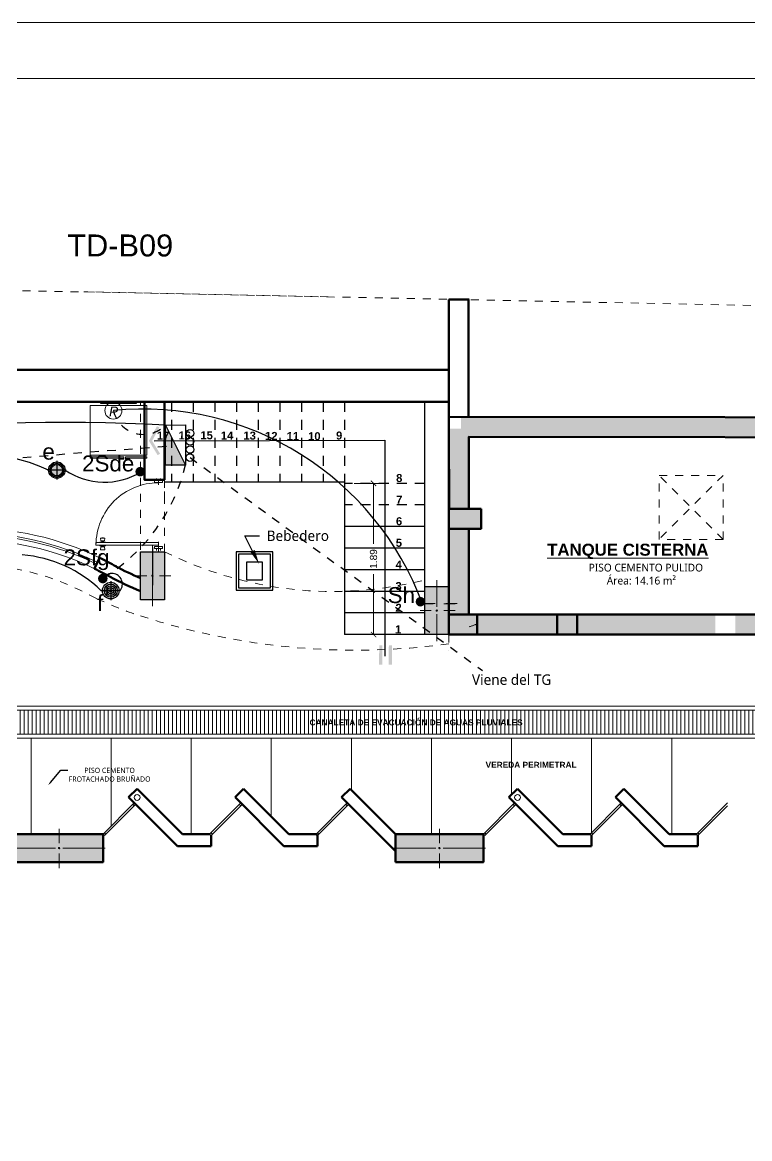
# Model space of a CAD drawing. Header units: millimetres. Extents: x 3632 to 7375, y 1973 to 4120.
# Drawn here: x 3655.22 to 3664.3, y 2040.09 to 2054.04 of the extents above; entities that cross this region are included whole.
import ezdxf
from ezdxf import colors
from ezdxf.entities.mleader import LeaderData, LeaderLine
from ezdxf.enums import TextEntityAlignment as Align
from ezdxf.lldxf.tags import DXFTag
from ezdxf.math import Vec2, Vec3

# ---------------------------------------------------------------- set-up
doc = ezdxf.new("R2010")
doc.units = ezdxf.units.MM
for name, pattern in [('CONTINUA', [0]), ('Dashed', [0.211667, 0.105833, -0.105833]), ('DASHED2', [0.375, 0.25, -0.125]), ('HIDDEN2', [0.1875, 0.125, -0.0625])]:
    doc.linetypes.add(name, pattern=pattern)
for name, color, linetype in [('ALUMBRADO', 1, 'Continuous'), ('IE-LEYENDA', 142, 'Continuous'), ('RED DE HUMO', 32, 'ACI')]:
    doc.layers.add(name, color=color, linetype=linetype)
for name, color, linetype, lineweight in [('alumbrado exterior', 3, 'Continuous', 15), ('COLUMNAS 50', 7, 'Continuous', 50), ('cotas', 7, 'Continuous', 5), ('Equipamiento SR', 253, 'Continuous', 0), ('GRAFO 0 BLANCO', 7, 'Continuous', 0), ('GRAFO 4', 7, 'Continuous', 30), ('GRAFO00', 7, 'Continuous', 0), ('I.S. CANALETAS', 12, 'Continuous', 0), ('I.S.-CANALES EVACUACION', 190, 'Continuous', 5), ('Interior - Mobiliario _Pen_No__16', 124, 'Continuous', 20), ('letras sr', 7, 'Continuous', 5), ('muro de contencion', 211, 'Continuous', 50), ('Muros el', 7, 'Continuous', 50), ('Proyeccciones', 1, 'DASHED2', 13), ('proyecciones', 1, 'DASHED2', 5), ('Terreno & Paisaje - Terrenos_Pluma_Nº__53', 7, 'Continuous', 18), ('TOMACORRIENTE', 5, 'HIDDEN2', 30), ('Vanos', 140, 'Continuous', 5), ('veredas exteriores', 4, 'Continuous', 0)]:
    doc.layers.add(name, color=color, linetype=linetype, lineweight=lineweight)
doc.styles.add('ESC50', font='', dxfattribs={"height": 0.05})
doc.styles.add('Generales', font='trebuc.ttf', dxfattribs={"height": 0.22})
doc.styles.add('GENERATED_STYLE_1', font='')
doc.styles.add('Roberto', font='arial.ttf', dxfattribs={"width": 1.5})
doc.styles.add('Santa Rosa 1 50', font='trebuc.ttf')
doc.styles.get("Standard").update_dxf_attribs({"font": 'arial.ttf'})
doc.styles.add('TURBO_BASS', font='swisseb.ttf')
doc.styles.get('ESC50').set_extended_font_data('Arial', italic=True)
doc.styles.get('GENERATED_STYLE_1').set_extended_font_data('Arial', bold=True)
tags = doc.linetypes.add('ACI', pattern='A,0.5,-0.2,["ACI",Standard,S=0.1,R=0,X=-0.1,Y=-0.05],-0.25', length=0.95).pattern_tags.tags
tags[6] = DXFTag(74, 10)
doc.dimstyles.new('1EJESB', dxfattribs={"dimscale": 0, "dimtxt": 0.13, "dimasz": 0.0655, "dimexe": 0.12, "dimexo": 0.12, "dimgap": 0.0755, "dimtad": 1, "dimzin": 4, "dimdsep": 46, "dimtxsty": 'Roberto', "dimblk": 'ARCHTICK', "dimcen": 0.065, "dimclrd": 7, "dimclre": 251, "dimclrt": 7, "dimaunit": 1, "dimadec": 0, "dimazin": 1, "dimtfac": 1, "dimtix": 1, "dimtofl": 0, "dimtmove": 0, "dimatfit": 3, "dimldrblk": 'ARROW', "dimfxl": 1, "dimtolj": 1, "dimtzin": 4, "dimlwd": 9, "dimlwe": 9, "dimarcsym": 0})

# ---------------------------------------------------------------- blocks, each defined once
blk = doc.blocks.new('Columna 1.10 x0.30')
at = {"true_color": 0xc7c8ca}
h = blk.add_hatch(color=9, dxfattribs=at)
h.dxf.hatch_style = 1
h.paths.add_polyline_path([(-234.849, 113.807), (-235.949, 113.807), (-235.949, 113.457), (-234.849, 113.457)])
h.paths.add_polyline_path([(-235.391, 113.632, -1), (-235.408, 113.632, -1)], flags=16)
at = {"layer": 'COLUMNAS 50', "color": 1, "linetype": 'Continuous', "lineweight": 5}
for p, q in [((-235.399, 113.873), (-235.399, 113.693)), ((-235.974, 113.632), (-235.444, 113.632)), ((-235.399, 113.562), (-235.399, 113.382)), ((-234.824, 113.632), (-235.354, 113.632))]:
    blk.add_line(p, q, dxfattribs=at)
at = {"layer": 'COLUMNAS 50', "linetype": 'Continuous'}
blk.add_lwpolyline([(-235.949, 113.457), (-234.849, 113.457), (-234.849, 113.807), (-235.949, 113.807)], close=True, dxfattribs=at)
at = {"layer": 'COLUMNAS 50', "color": 1, "linetype": 'Continuous', "lineweight": 5}
blk.add_circle((-235.399, 113.632), 0.00871, dxfattribs=at)
blk.add_point((-235.399, 113.632), dxfattribs=at)
blk = doc.blocks.new('bLOQUE D')
at = {"true_color": 0xc7c8ca}
h = blk.add_hatch(color=9, dxfattribs=at)
h.dxf.hatch_style = 1
h.paths.add_polyline_path([(3204.203, 2082.699), (3203.903, 2082.699), (3203.903, 2082.099), (3204.203, 2082.099)])
edge = h.paths.add_edge_path(flags=16)
edge.add_arc((3204.053, 2082.399), 0.00871, 0, 360)
blk.add_lwpolyline([(3203.903, 2082.699), (3204.203, 2082.699), (3204.203, 2082.099), (3203.903, 2082.099)], close=True)
at = {"layer": 'COLUMNAS 50', "color": 1, "linetype": 'Continuous', "lineweight": 5}
for p, q in [((3204.053, 2082.779), (3204.053, 2082.444)), ((3203.983, 2082.399), (3203.848, 2082.399)), ((3204.283, 2082.399), (3204.14, 2082.399)), ((3204.053, 2082.019), (3204.053, 2082.354))]:
    blk.add_line(p, q, dxfattribs=at)
blk.add_circle((3204.053, 2082.399), 0.00871, dxfattribs=at)
blk = doc.blocks.new('PTA-B')
for p, q in [((0.025, 0.707), (0.023, 0.707)), ((0.023, 0.707), (0.023, 0.685)), ((0.061, 0.719), (0.025, 0.724)), ((0.025, 0.724), (0.025, 0.669)), ((0.061, 0.719), (0.061, 0.674)), ((0.072, 0.705), (0.061, 0.705)), ((0.072, 0.686), (0.072, 0.706)), ((0.076, 0.731), (0.076, 0.661)), ((0.082, 0.731), (0.076, 0.731)), ((0.082, 0.731), (0.082, 0.661)), ((0.083, 0), (0.083, 0.78)), ((0.083, 0.78), (0.114, 0.78)), ((0.114, 0.78), (0.114, 0)), ((0.115, 0.731), (0.121, 0.731)), ((0.115, 0.731), (0.115, 0.661)), ((0.121, 0.731), (0.121, 0.661)), ((0.125, 0.686), (0.125, 0.706)), ((0.125, 0.705), (0.136, 0.705)), ((0.136, 0.719), (0.172, 0.724)), ((0.136, 0.719), (0.136, 0.674)), ((0.172, 0.724), (0.172, 0.669)), ((0.172, 0.707), (0.174, 0.707)), ((0.174, 0.707), (0.174, 0.685)), ((0.025, 0.685), (0.023, 0.685)), ((0.061, 0.674), (0.025, 0.669)), ((0.072, 0.688), (0.061, 0.688)), ((0.082, 0.661), (0.076, 0.661)), ((0.115, 0.661), (0.121, 0.661)), ((0.125, 0.688), (0.136, 0.688)), ((0.136, 0.674), (0.172, 0.669)), ((0.172, 0.685), (0.174, 0.685)), ((0, 0), (0.125, 0)), ((0.015, 0.025), (0.04, 0.025)), ((0.04, -0.05), (0.04, 0.05)), ((0.04, 0.05), (0.065, 0.05)), ((0.065, -0.05), (0.065, 0.05)), ((0.837, 0), (0.907, 0)), ((0.865, -0.05), (0.865, 0.05)), ((0.89, 0.05), (0.865, 0.05)), ((0.89, -0.05), (0.89, 0.05)), ((0.915, 0.025), (0.89, 0.025)), ((0.015, -0.025), (0.04, -0.025)), ((0.04, -0.05), (0.065, -0.05)), ((0.89, -0.05), (0.865, -0.05)), ((0.915, -0.025), (0.89, -0.025))]:
    blk.add_line(p, q)
for centre, radius, start, end in [((0.072, 0.71), 0.00402, 264.8527, 9.8194), ((0.083, 0), 0.78, 0, 90), ((0.125, 0.71), 0.00402, 170.1806, 275.1473), ((0.072, 0.682), 0.00402, 350.1806, 95.1473), ((0.125, 0.682), 0.00402, 84.8527, 189.8194)]:
    blk.add_arc(centre, radius, start, end)
blk = doc.blocks.new('Muko07pl')
at = {"color": 0, "linetype": 'ByBlock'}
for p, q in [((-0.224, 0), (0.224, 0)), ((-0.224, -0.016), (-0.224, 0)), ((0.224, -0.016), (0.224, 0)), ((-0.354, -0.044), (0.354, -0.044)), ((-0.354, -0.664), (-0.354, -0.044)), ((-0.224, -0.018), (0.224, -0.018)), ((0.354, -0.044), (0.354, -0.664)), ((0.354, -0.664), (-0.354, -0.664)), ((-0.354, -0.686), (-0.089, -0.686)), ((-0.354, -0.702), (-0.354, -0.686)), ((-0.089, -0.702), (-0.089, -0.686)), ((-0.066, -0.686), (0.354, -0.686)), ((-0.066, -0.702), (-0.066, -0.686)), ((0.354, -0.702), (0.354, -0.686)), ((-0.354, -0.702), (-0.089, -0.702)), ((-0.138, -0.702), (-0.089, -0.702)), ((-0.138, -0.717), (-0.138, -0.702)), ((-0.138, -0.717), (-0.089, -0.717)), ((-0.089, -0.717), (-0.089, -0.702)), ((-0.066, -0.717), (-0.066, -0.702)), ((-0.066, -0.702), (-0.017, -0.702)), ((-0.066, -0.702), (0.354, -0.702)), ((-0.066, -0.717), (-0.017, -0.717)), ((-0.017, -0.717), (-0.017, -0.702))]:
    blk.add_line(p, q, dxfattribs=at)
blk = doc.blocks.new('_ArchTick')
at = {"color": 0, "linetype": 'ByBlock', "const_width": 0.15}
blk.add_lwpolyline([(-0.5, -0.5), (0.5, 0.5)], dxfattribs=at)
blk = doc.blocks.new('*D162')
at = {"color": 251, "linetype": 'CONTINUA', "lineweight": 9, "transparency": 16777216}
for p, q in [((3659.361, 2048.276), (3659.722, 2048.276)), ((3659.361, 2046.386), (3659.722, 2046.386))]:
    blk.add_line(p, q, dxfattribs=at)
at = {"color": 7, "linetype": 'CONTINUA', "lineweight": 9, "transparency": 16777216}
for p, q in [((3659.602, 2048.276), (3659.602, 2047.519)), ((3659.602, 2046.386), (3659.602, 2047.143))]:
    blk.add_line(p, q, dxfattribs=at)
at = {"layer": 'Defpoints', "color": 0, "lineweight": 40, "transparency": 16777216}
for p in [(3659.241, 2048.276), (3659.241, 2046.386), (3659.602, 2046.386)]:
    blk.add_point(p, dxfattribs=at)
at = {"color": 7, "lineweight": 9, "transparency": 16777216, "xscale": 0.0655, "yscale": 0.0655, "zscale": 0.0655}
for p, rotation in [((3659.602, 2048.276), 90), ((3659.602, 2046.386), 270)]:
    blk.add_blockref('_ArchTick', p, dxfattribs=dict(at, rotation=rotation))
at = {"color": 7, "transparency": 16777216, "insert": (3659.602, 2047.331), "char_height": 0.09, "attachment_point": 5, "rotation": 90}
blk.add_mtext('\\A1;1.89', dxfattribs=at)
blk = doc.blocks.new('ARROW')
at = {"layer": 'cotas', "color": 1, "ltscale": 0.5}
blk.add_line((2.5, 0), (-2.5, 0), dxfattribs=at)
at = {"layer": 'cotas', "const_width": 0.635}
blk.add_lwpolyline([(-0.32, 0, 1), (0.32, 0, 1)], format="xyb", close=True, dxfattribs=at)
blk = doc.blocks.new('LED SUM')
at = {"layer": 'ALUMBRADO', "color": 44}
for p, q in [((-0.138, 0), (0.138, 0)), ((0, 0.138), (0, -0.138))]:
    blk.add_line(p, q, dxfattribs=at)
for radius in [0.122, 0.096, 0.0698, 0.0436, 0.0175]:
    blk.add_circle((0, 0), radius, dxfattribs=at)
blk = doc.blocks.new('CAJ A DE PASO EMT')
at = {"layer": 'alumbrado exterior'}
blk.add_circle((0, 0), 0.202, dxfattribs=at)
at = {"layer": 'IE-LEYENDA', "color": 7, "style": 'ESC50'}
blk.add_text('P', height=0.235, dxfattribs=at).set_placement((0.006, -0.14), align=Align.CENTER)
blk = doc.blocks.new('TD ALUMBRADO 1')
at = {"layer": 'ALUMBRADO'}
h = blk.add_hatch(color=256, dxfattribs=at)
h.dxf.hatch_style = 1
h.paths.add_polyline_path([(0.25, 0.25), (-0.25, 0), (-0.25, 0.25)])
at = {"layer": 'ALUMBRADO', "color": 5}
for points in [[(0.25, 0.25), (-0.25, 0), (-0.25, 0.25), (0.25, 0.25)], [(0.25, 0.25), (0.25, 0), (-0.25, 0), (-0.25, 0.25), (0.25, 0.25)]]:
    blk.add_lwpolyline(points, dxfattribs=at)
for centre in [(-0.158, -0.055), (-0.057, -0.056), (0.045, -0.057), (0.147, -0.057)]:
    blk.add_circle(centre, 0.0473, dxfattribs=at)
blk = doc.blocks.new('LED PASILLO')
at = {"layer": 'ALUMBRADO'}
h = blk.add_hatch(color=202, dxfattribs=at)
h.dxf.hatch_style = 1
edge = h.paths.add_edge_path()
edge.add_line((0, 0.138), (0, -0.138))
edge.add_line((-0.138, 0), (0.138, 0))
edge = h.paths.add_edge_path()
edge.add_line((0, 0), (0, 0.085))
edge.add_arc((0, 0), 0.0845, 90, 180)
edge.add_line((-0.085, 0), (0, 0))
edge = h.paths.add_edge_path()
edge.add_line((0.085, 0), (0, 0))
edge.add_line((0, 0), (0, -0.085))
edge.add_arc((0, 0), 0.0845, 270, 360)
at = {"layer": 'ALUMBRADO', "color": 202}
for points in [[(-0.138, 0), (0.138, 0)], [(0, 0.138), (0, -0.138)]]:
    blk.add_lwpolyline(points, dxfattribs=at)
for radius in [0.122, 0.103, 0.0845]:
    blk.add_circle((0, 0), radius, dxfattribs=at)

msp = doc.modelspace()

# ---------------------------------------------------------------- hatches: boundary and pattern name
at = {"layer": 'ALUMBRADO', "lineweight": 25}
h = msp.add_hatch(color=102, dxfattribs=at)
h.dxf.hatch_style = 1
h.paths.add_polyline_path([(3656.628, 2048.422, -1), (3656.748, 2048.422, -1)])
h = msp.add_hatch(color=102, dxfattribs=at)
h.dxf.hatch_style = 1
h.paths.add_polyline_path([(3656.161, 2047.086, -1), (3656.281, 2047.086, -1)])
h = msp.add_hatch(color=102, dxfattribs=at)
h.dxf.hatch_style = 1
h.paths.add_polyline_path([(3660.128, 2046.797, -1), (3660.248, 2046.797, -1)])
at = {"layer": 'GRAFO 0 BLANCO'}
h = msp.add_hatch(dxfattribs=at)
h.set_pattern_fill('AR-CONC', color=251, scale=0.03)
h.set_pattern_definition([(50, (3389.9572, 2085.27178), (0.21517805, -0.01882564), [0.0225, -0.2475]), (355, (3389.9572, 2085.27178), (-0.0416254, 0.22565764), [0.018, -0.198]), (100.451444, (3389.97514, 2085.2702), (0.17355265, 0.206832), [0.01912206, -0.21034263]), (46.1842, (3389.9572, 2085.33178), (0.3201724, -0.04965578), [0.03375, -0.37125]), (96.63564, (3389.9839, 2085.32764), (0.2803986, 0.29223558), [0.0286831, -0.31551413]), (351.18416, (3389.9572, 2085.33178), (0.2803986, 0.29223558), [0.027, -0.297]), (21, (3389.9872, 2085.31678), (0.17907212, -0.12078567), [0.0225, -0.2475]), (326, (3389.9872, 2085.31678), (0.0729946, 0.21754501), [0.018, -0.198]), (71.451445, (3390.00213, 2085.30671), (0.25206671, 0.09675935), [0.01912206, -0.21034263]), (37.5, (3389.95721, 2085.27178), (0.003647957, 0.099868156), [0, -0.1956, 0, -0.201, 0, -0.19875]), (7.5, (3389.95721, 2085.27178), (0.07892086, 0.118323514), [0, -0.1146, 0, -0.1911, 0, -0.07575]), (327.5, (3389.89031, 2085.27178), (0.16014673, -0.006766462), [0, -0.075, 0, -0.234, 0, -0.3105]), (317.5, (3389.86031, 2085.27178), (0.17495585, 0.030031495), [0, -0.0975, 0, -0.1554, 0, -0.2205])])
h.paths.add_polyline_path([(3667.191, 2049.099), (3660.694, 2049.109), (3660.694, 2048.959), (3660.544, 2048.959), (3660.543, 2047.959), (3660.793, 2047.959), (3660.793, 2048.859), (3667.191, 2048.849)])
h.paths.add_polyline_path([(3660.792, 2047.709), (3660.542, 2047.709), (3660.541, 2046.636), (3660.791, 2046.636)])
h.paths.add_polyline_path([(3661.894, 2046.636), (3660.894, 2046.636), (3660.894, 2046.386), (3661.894, 2046.386)])
h.paths.add_polyline_path([(3663.869, 2046.636), (3662.144, 2046.636), (3662.144, 2046.386), (3663.869, 2046.386)])
h.paths.add_polyline_path([(3667.441, 2047.709), (3667.191, 2047.709), (3667.191, 2046.636), (3664.119, 2046.636), (3664.119, 2046.46), (3667.441, 2046.46)])
h.paths.add_polyline_path([(3667.441, 2048.849), (3667.191, 2048.849), (3667.191, 2047.959), (3667.441, 2047.959)])
h.paths.add_polyline_path([(3667.441, 2046.46), (3664.119, 2046.46), (3664.119, 2046.386), (3667.441, 2046.386)])
at = {"layer": 'GRAFO 0 BLANCO', "true_color": 0x939598}
h = msp.add_hatch(color=252, dxfattribs=at)
h.dxf.hatch_style = 1
h.paths.add_polyline_path([(3660.944, 2047.959), (3660.544, 2047.959), (3660.544, 2047.709), (3660.944, 2047.709)])
h = msp.add_hatch(color=252, dxfattribs=at)
h.dxf.hatch_style = 1
h.paths.add_polyline_path([(3660.894, 2046.636), (3660.544, 2046.636), (3660.544, 2046.386), (3660.894, 2046.386)])
h = msp.add_hatch(color=252, dxfattribs=at)
h.dxf.hatch_style = 1
h.paths.add_polyline_path([(3662.144, 2046.636), (3661.894, 2046.636), (3661.894, 2046.386), (3662.144, 2046.386)])
at = {"layer": 'GRAFO00'}
msp.add_hatch(color=256, dxfattribs=at).paths.add_polyline_path([(3656.898, 2048.991), (3656.928, 2048.974), (3656.837, 2048.808), (3656.936, 2048.646), (3656.906, 2048.628), (3656.797, 2048.807)])
h = msp.add_hatch(color=256, dxfattribs=at)
h.paths.add_polyline_path([(3659.671, 2046.011), (3659.711, 2046.01), (3659.713, 2046.25), (3659.673, 2046.251)])
h.paths.add_polyline_path([(3659.791, 2046.01), (3659.831, 2046.01), (3659.833, 2046.25), (3659.793, 2046.25)])
at = {"layer": 'I.S.-CANALES EVACUACION', "lineweight": 5, "true_color": 0x636466}
h = msp.add_hatch(dxfattribs=at)
h.set_pattern_fill('_USER', color=251, scale=0.05, angle=90, style=0, pattern_type=0)
h.set_pattern_definition([(90, (3639.38958, 1807.54353), (-0.05, 2e-17), [])])
h.paths.add_polyline_path([(3667.15, 2045.143), (3667.15, 2045.443), (3635.325, 2045.443), (3635.325, 2045.143)])

# ---------------------------------------------------------------- linework, layer by layer
at = {"linetype": 'HIDDEN2'}
for p, q in [((3657.081, 2049.293), (3657.081, 2048.293)), ((3657.351, 2049.293), (3657.351, 2048.293)), ((3657.621, 2049.293), (3657.621, 2048.293)), ((3657.891, 2049.293), (3657.891, 2048.293)), ((3658.161, 2049.293), (3658.161, 2048.293)), ((3658.431, 2049.293), (3658.431, 2048.293)), ((3658.701, 2049.293), (3658.701, 2048.293)), ((3658.971, 2049.293), (3658.971, 2048.293)), ((3659.241, 2049.293), (3659.241, 2048.293))]:
    msp.add_line(p, q, dxfattribs=at)
at = {"lineweight": 5}
msp.add_lwpolyline([(3631.814, 2054.036), (3673.864, 2054.036), (3673.864, 2024.336), (3631.814, 2024.336), (3631.814, 2054.036)], dxfattribs=at)
msp.add_lwpolyline([(3632.514, 2053.336), (3673.164, 2053.336), (3673.164, 2025.036), (3632.514, 2025.036)], close=True, dxfattribs=at)
for points in [[(3660.241, 2046.986), (3660.241, 2049.291)], [(3656.864, 2048.807), (3659.741, 2048.816), (3659.741, 2046.116)], [(3656.991, 2048.293), (3659.241, 2048.293), (3659.241, 2046.386)], [(3660.241, 2047.736), (3659.241, 2047.736)], [(3656.841, 2047.476), (3656.841, 2047.003)], [(3660.241, 2047.466), (3659.241, 2047.466)], [(3660.241, 2047.196), (3659.241, 2047.196)], [(3660.241, 2046.926), (3659.241, 2046.926)], [(3660.241, 2046.656), (3659.241, 2046.656)], [(3660.241, 2046.386), (3659.241, 2046.386)]]:
    msp.add_lwpolyline(points)
at = {"linetype": 'HIDDEN2'}
for points in [[(3660.241, 2048.276), (3659.241, 2048.276)], [(3660.241, 2048.006), (3659.241, 2048.006)]]:
    msp.add_lwpolyline(points, dxfattribs=at)
at = {"color": 4}
for points in [[(3657.886, 2046.941), (3658.346, 2046.941), (3658.346, 2047.421), (3657.886, 2047.421)], [(3657.916, 2046.971), (3658.316, 2046.971), (3658.316, 2047.391), (3657.916, 2047.391)], [(3658.016, 2047.071), (3658.216, 2047.071), (3658.216, 2047.291), (3658.016, 2047.291)]]:
    msp.add_lwpolyline(points, close=True, dxfattribs=at)
at = {"layer": 'ALUMBRADO', "linetype": 'Dashed', "lineweight": 25}
msp.add_lwpolyline([(3657.31, 2048.597), (3660.961, 2045.939)], dxfattribs=at)
at = {"layer": 'ALUMBRADO', "linetype": 'CONTINUA', "lineweight": 25}
for centre, radius, start, end in [((3656.723, 2045.484), 3.719, 20.2422, 95.7106), ((3655.789, 2025.502), 23.534, 87.0424, 106.4615), ((3654.57, 2046.33), 2.325, 65.2654, 114.7346), ((3656.24, 2049.153), 0.863, 235.5501, 301.8472), ((3655.09, 2045.789), 1.597, 45.8451, 85.468), ((3656.334, 2047.018), 0.132, 320.857, 144.7616)]:
    msp.add_arc(centre, radius, start, end, dxfattribs=at)
at = {"layer": 'ALUMBRADO', "linetype": 'Dashed', "lineweight": 25}
for centre, radius, start, end in [((3656.728, 2049.273), 0.385, 193.2866, 315.6954), ((3664.876, 1935.887), 113.121, 93.98463, 100.65205), ((3655.05, 2049.034), 2.268, 301.2428, 346.5258)]:
    msp.add_arc(centre, radius, start, end, dxfattribs=at)
at = {"layer": 'COLUMNAS 50', "linetype": 'Continuous'}
msp.add_line((3660.544, 2050.575), (3660.794, 2050.575), dxfattribs=at)
at = {"layer": 'COLUMNAS 50', "color": 1, "linetype": 'Continuous', "lineweight": 5}
for p, q in [((3660.347, 2046.771), (3660.212, 2046.771)), ((3660.372, 2046.773), (3660.237, 2046.773)), ((3660.622, 2046.771), (3660.479, 2046.771)), ((3660.647, 2046.773), (3660.504, 2046.773))]:
    msp.add_line(p, q, dxfattribs=at)
at = {"layer": 'COLUMNAS 50', "linetype": 'Continuous'}
for points in [[(3660.944, 2047.959), (3660.544, 2047.959), (3660.544, 2047.709), (3660.944, 2047.709)], [(3660.894, 2046.636), (3660.544, 2046.636), (3660.544, 2046.386), (3660.894, 2046.386)], [(3662.144, 2046.636), (3661.894, 2046.636), (3661.894, 2046.386), (3662.144, 2046.386)]]:
    msp.add_lwpolyline(points, close=True, dxfattribs=at)
at = {"layer": 'GRAFO 4', "linetype": 'Continuous'}
for p, q in [((3657.555, 2043.893), (3657.573, 2043.876)), ((3662.305, 2043.893), (3662.323, 2043.876)), ((3663.635, 2043.893), (3663.653, 2043.876))]:
    msp.add_line(p, q, dxfattribs=at)
at = {"layer": 'I.S. CANALETAS'}
for centre in [(3656.65, 2044.351), (3661.4, 2044.351)]:
    msp.add_circle(centre, 0.0375, dxfattribs=at)
at = {"layer": 'I.S.-CANALES EVACUACION'}
for p, q in [((3667.2, 2045.493), (3634.875, 2045.493)), ((3667.15, 2045.443), (3634.925, 2045.443)), ((3635.375, 2045.143), (3667.15, 2045.143)), ((3635.375, 2045.093), (3667.2, 2045.093))]:
    msp.add_line(p, q, dxfattribs=at)
at = {"layer": 'Interior - Mobiliario _Pen_No__16', "linetype": 'Continuous'}
msp.add_point((3660.538, 2048.471), dxfattribs=at)
at = {"layer": 'muro de contencion'}
msp.add_line((3660.544, 2048.76), (3660.544, 2048.61), dxfattribs=at)
at = {"layer": 'muro de contencion', "flags": 128}
msp.add_lwpolyline([(3660.544, 2047.711), (3660.544, 2046.61)], dxfattribs=at)
at = {"layer": 'Muros el', "ltscale": 0.05}
for p, q in [((3656.181, 2047.346), (3656.118, 2047.21)), ((3657.573, 2043.876), (3657.573, 2043.743)), ((3658.885, 2043.893), (3658.903, 2043.876)), ((3658.885, 2043.893), (3658.903, 2043.876)), ((3658.903, 2043.876), (3658.903, 2043.743)), ((3662.323, 2043.876), (3662.323, 2043.743)), ((3663.653, 2043.876), (3663.653, 2043.743)), ((3657.153, 2043.743), (3657.573, 2043.743)), ((3661.903, 2043.743), (3662.323, 2043.743))]:
    msp.add_line(p, q, dxfattribs=at)
for points in [[(3660.544, 2049.693), (3660.544, 2050.575)], [(3660.787, 2049.109), (3660.787, 2050.575)], [(3650.493, 2049.693), (3660.544, 2049.693)], [(3660.544, 2049.109), (3660.544, 2049.693)], [(3650.493, 2049.293), (3660.544, 2049.293)], [(3660.544, 2048.959), (3660.546, 2047.959)], [(3660.793, 2047.959), (3660.793, 2048.859), (3667.191, 2048.849), (3667.191, 2046.636), (3660.791, 2046.636), (3660.792, 2047.709)], [(3656.649, 2044.459), (3656.543, 2044.353)], [(3657.215, 2043.893), (3656.649, 2044.459)], [(3657.979, 2044.459), (3657.873, 2044.353)], [(3658.545, 2043.893), (3657.979, 2044.459)], [(3659.309, 2044.459), (3659.203, 2044.353)], [(3659.875, 2043.893), (3659.309, 2044.459)], [(3661.399, 2044.459), (3661.293, 2044.353)], [(3661.965, 2043.893), (3661.399, 2044.459)], [(3662.729, 2044.459), (3662.623, 2044.353)], [(3663.295, 2043.893), (3662.729, 2044.459)], [(3656.543, 2044.353), (3657.153, 2043.743)], [(3657.873, 2044.353), (3658.483, 2043.743)], [(3659.203, 2044.353), (3659.875, 2043.681)], [(3661.293, 2044.353), (3661.903, 2043.743)], [(3662.623, 2044.353), (3663.233, 2043.743)], [(3657.555, 2043.893), (3657.215, 2043.893)], [(3658.545, 2043.893), (3658.885, 2043.893)], [(3662.135, 2043.893), (3661.965, 2043.893)], [(3662.305, 2043.893), (3662.135, 2043.893)], [(3663.295, 2043.893), (3663.635, 2043.893)], [(3658.483, 2043.743), (3658.903, 2043.743)], [(3663.233, 2043.743), (3663.653, 2043.743)]]:
    msp.add_lwpolyline(points, dxfattribs=at)
at = {"layer": 'Muros el'}
msp.add_lwpolyline([(3656.841, 2049.293), (3656.991, 2049.293), (3656.991, 2048.321), (3656.741, 2048.321), (3656.741, 2049.293), (3656.841, 2049.293)], dxfattribs=at)
at = {"layer": 'Muros el', "ltscale": 0.05}
msp.add_lwpolyline([(3667.441, 2046.386), (3660.541, 2046.386), (3660.544, 2049.109), (3667.441, 2049.099)], close=True, dxfattribs=at)
for centre, radius, start, end in [((3654.57, 2044.035), 3.682, 60.3704, 64.0422), ((3654.57, 2044.035), 3.532, 60.3704, 64.0092), ((3658.458, 2051.179), 4.603, 242.2377, 247.4325), ((3658.458, 2051.179), 4.453, 242.2377, 246.6279)]:
    msp.add_arc(centre, radius, start, end, dxfattribs=at)
at = {"layer": 'Proyeccciones', "linetype": 'DASHED2', "lineweight": 9, "ltscale": 0.4}
for p, q in [((3649.818, 2050.792), (3667.441, 2050.436)), ((3663.169, 2047.576), (3663.169, 2048.376)), ((3663.169, 2048.376), (3663.969, 2048.376)), ((3663.969, 2048.376), (3663.169, 2047.576)), ((3663.969, 2047.576), (3663.169, 2048.376)), ((3663.969, 2047.576), (3663.969, 2048.376)), ((3663.969, 2047.576), (3663.169, 2047.576))]:
    msp.add_line(p, q, dxfattribs=at)
for points in [[(3659.034, 2050.607), (3655.986, 2050.67)], [(3656.691, 2047.445), (3656.691, 2049.293)], [(3656.991, 2048.076), (3656.991, 2049.293)], [(3656.991, 2047.421), (3656.991, 2049.293)], [(3660.541, 2046.986), (3660.541, 2049.207)], [(3660.541, 2046.386), (3660.541, 2046.186)]]:
    msp.add_lwpolyline(points, dxfattribs=at)
for centre, radius, start, end in [((3659.091, 2051.617), 4.692, 243.4212, 284.1934), ((3654.484, 2043.91), 3.363, 60.4707, 121.6983), ((3659.389, 2054.151), 8.004, 246.0866, 249.9345), ((3659.375, 2054.791), 8.6, 251.8165, 277.7936), ((3662.678, 2041.43), 5.392, 109.3248, 110.8121)]:
    msp.add_arc(centre, radius, start, end, dxfattribs=at)
at = {"layer": 'proyecciones', "linetype": 'HIDDEN2'}
msp.add_lwpolyline([(3665.325, 2043.893), (3665.325, 2045.093), (3636.525, 2045.093), (3636.525, 2043.893)], dxfattribs=at)
at = {"layer": 'Terreno & Paisaje - Terrenos_Pluma_Nº__53', "linetype": 'Continuous'}
msp.add_line((3660.544, 2047.534), (3660.544, 2046.534), dxfattribs=at)
at = {"layer": 'Vanos', "color": 7}
for p, q in [((3660.544, 2046.636), (3660.544, 2047.709)), ((3660.894, 2046.637), (3661.894, 2046.637))]:
    msp.add_line(p, q, dxfattribs=at)
at = {"layer": 'Vanos', "color": 7, "linetype": 'Continuous'}
for p, q in [((3656.225, 2043.893), (3656.614, 2044.282)), ((3656.26, 2043.893), (3656.614, 2044.247)), ((3656.614, 2044.282), (3656.596, 2044.264)), ((3656.596, 2044.264), (3656.614, 2044.247)), ((3656.614, 2044.282), (3656.631, 2044.264)), ((3656.614, 2044.247), (3656.631, 2044.264)), ((3657.555, 2043.893), (3657.944, 2044.282)), ((3657.59, 2043.893), (3657.944, 2044.247)), ((3657.944, 2044.282), (3657.926, 2044.264)), ((3657.926, 2044.264), (3657.944, 2044.247)), ((3657.944, 2044.282), (3657.961, 2044.264)), ((3657.944, 2044.247), (3657.961, 2044.264)), ((3658.885, 2043.893), (3659.274, 2044.282)), ((3658.92, 2043.893), (3659.274, 2044.247)), ((3659.274, 2044.282), (3659.256, 2044.264)), ((3659.256, 2044.264), (3659.274, 2044.247)), ((3659.274, 2044.282), (3659.292, 2044.264)), ((3659.274, 2044.247), (3659.292, 2044.264)), ((3660.975, 2043.893), (3661.364, 2044.282)), ((3661.01, 2043.893), (3661.364, 2044.247)), ((3661.364, 2044.282), (3661.346, 2044.264)), ((3661.346, 2044.264), (3661.364, 2044.247)), ((3661.364, 2044.282), (3661.381, 2044.264)), ((3661.364, 2044.247), (3661.381, 2044.264)), ((3662.305, 2043.893), (3662.694, 2044.282)), ((3662.34, 2043.893), (3662.694, 2044.247)), ((3662.694, 2044.282), (3662.676, 2044.264)), ((3662.676, 2044.264), (3662.694, 2044.247)), ((3662.694, 2044.282), (3662.711, 2044.264)), ((3662.694, 2044.247), (3662.711, 2044.264)), ((3663.635, 2043.893), (3664.024, 2044.282)), ((3663.67, 2043.893), (3664.024, 2044.247)), ((3656.26, 2043.893), (3656.243, 2043.911)), ((3657.59, 2043.893), (3657.573, 2043.911)), ((3658.92, 2043.893), (3658.903, 2043.911)), ((3661.01, 2043.893), (3660.993, 2043.911)), ((3662.34, 2043.893), (3662.323, 2043.911)), ((3663.67, 2043.893), (3663.653, 2043.911)), ((3656.243, 2043.876), (3656.225, 2043.893)), ((3656.243, 2043.876), (3656.26, 2043.893)), ((3657.573, 2043.876), (3657.59, 2043.893)), ((3658.903, 2043.876), (3658.92, 2043.893)), ((3660.993, 2043.876), (3660.975, 2043.893)), ((3660.993, 2043.876), (3661.01, 2043.893)), ((3662.323, 2043.876), (3662.34, 2043.893)), ((3663.653, 2043.876), (3663.67, 2043.893))]:
    msp.add_line(p, q, dxfattribs=at)
for radius, start, end in [(3.682, 64.0422, 90.4697), (3.62, 64.0288, 90.4469), (3.532, 64.0092, 90.4697), (3.595, 64.0233, 90.4469)]:
    msp.add_arc((3654.57, 2044.035), radius, start, end, dxfattribs=at)
at = {"layer": 'veredas exteriores'}
for p, q in [((3655.325, 2045.094), (3655.325, 2043.893)), ((3656.325, 2045.094), (3656.325, 2043.993)), ((3657.325, 2045.094), (3657.325, 2043.893)), ((3658.325, 2045.094), (3658.325, 2044.113)), ((3659.325, 2045.094), (3659.325, 2044.443)), ((3660.325, 2045.094), (3660.325, 2043.893)), ((3661.325, 2045.094), (3661.325, 2044.385)), ((3662.325, 2045.094), (3662.325, 2043.913)), ((3663.325, 2045.094), (3663.325, 2043.893))]:
    msp.add_line(p, q, dxfattribs=at)

# ---------------------------------------------------------------- block references
for p in [(452.788, -35.278), (456.338, -35.713)]:
    msp.add_blockref('bLOQUE D', p)
at = {"layer": 'ALUMBRADO', "lineweight": 25, "rotation": 90.25458012954027}
msp.add_blockref('TD ALUMBRADO 1', (3657.254, 2048.755), dxfattribs=at)
at = {"layer": 'alumbrado exterior', "xscale": 0.5249999999999999, "yscale": 0.5249999999999999, "zscale": 0.5249999999999999}
msp.add_blockref('CAJ A DE PASO EMT', (3656.353, 2049.185), dxfattribs=at)
at = {"layer": 'COLUMNAS 50'}
for p in [(3891.074, 1930.087), (3895.824, 1930.087)]:
    msp.add_blockref('Columna 1.10 x0.30', p, dxfattribs=at)
at = {"layer": 'Equipamiento SR', "xscale": -1}
msp.add_blockref('Muko07pl', (3656.416, 2049.293), dxfattribs=at)
at = {"layer": 'Equipamiento SR', "extrusion": (0, 0, -1), "xscale": -1.000004482642034, "yscale": 1.000004482642034, "zscale": -1.000004482642034, "rotation": 270.0000000000362}
msp.add_blockref('PTA-B', (-3656.916, 2047.421), dxfattribs=at)
at = {"layer": 'RED DE HUMO', "xscale": 0.8518439795816827, "yscale": 0.8518439795816827, "zscale": 0.8518439795816827}
msp.add_blockref('LED SUM', (3656.32, 2046.935), dxfattribs=at)
at = {"layer": 'TOMACORRIENTE', "xscale": 0.8365500000000002, "yscale": 0.8365500000000002, "zscale": 0.8365500000000002, "rotation": 270}
msp.add_blockref('LED PASILLO', (3655.647, 2048.441), dxfattribs=at)

# ---------------------------------------------------------------- texts
at = {"char_height": 0.1, "width": 0.20618, "attachment_point": 9, "rotation": 359.4985, "style": 'GENERATED_STYLE_1'}
for s, insert in [('17', (3657.052, 2048.822)), ('16', (3657.322, 2048.822)), ('15', (3657.595, 2048.824)), ('14', (3657.85, 2048.822)), ('13', (3658.132, 2048.82)), ('12', (3658.402, 2048.818)), ('9', (3659.211, 2048.822)), ('11', (3658.672, 2048.816)), ('10', (3658.94, 2048.813)), ('8', (3659.961, 2048.291)), ('7', (3659.961, 2048.021)), ('6', (3659.959, 2047.751)), ('5', (3659.957, 2047.481)), ('4', (3659.955, 2047.211)), ('3', (3659.953, 2046.941)), ('2', (3659.953, 2046.671)), ('1', (3659.948, 2046.401))]:
    msp.add_mtext(s, dxfattribs=dict(at, insert=insert))
at = {"layer": 'ALUMBRADO', "color": 6, "lineweight": 25}
msp.add_text('TD-B09', height=0.2747, dxfattribs=at).set_placement((3655.778, 2051.111))
at = {"layer": 'ALUMBRADO', "color": 102, "lineweight": 25}
for s, p in [('e', (3655.467, 2048.572)), ('2Sde', (3655.962, 2048.425)), ('2Sfg', (3655.731, 2047.251)), ('Sh', (3659.778, 2046.78)), ('f', (3656.15, 2046.682))]:
    msp.add_text(s, height=0.2, dxfattribs=at).set_placement(p)
at = {"layer": 'letras sr', "style": 'TURBO_BASS'}
for s, p in [('CANALETA DE EVACUACIÓN DE AGUAS PLUVIALES', (3658.803, 2045.251)), ('VEREDA PERIMETRAL', (3661.001, 2044.722))]:
    msp.add_text(s, height=0.07436, rotation=0, dxfattribs=at).set_placement(p)
at = {"layer": 'letras sr', "attachment_point": 1, "style": 'Santa Rosa 1 50'}
for s, width, gutter_width, insert, char_height in [('\\pi0.077225;{\\fSwis721 Ex BT|b1|i0|c0|p34;\\H0.95694x;\\LTANQUE CISTERNA\\H0.8x;\\P\\pi0.59501;\\fTrebuchet MS|b0|i0|c0|p34;\\H0.8125x;\\lPISO CEMENTO PULIDO\\P\\pi0.82123;Área: 14.16 m²}', 2.53874, 0.75, (3661.693, 2047.522), 0.15675), ('\\pi1.398;{\\H0.62201x;Viene del TG}', 3.81558, 1, (3659.433, 2045.888), 0.209)]:
    msp.add_mtext_dynamic_manual_height_columns(s, width=width, gutter_width=gutter_width, heights=[0], dxfattribs=dict(at, insert=insert, char_height=char_height))

# ---------------------------------------------------------------- dimensions: what is measured, and where the dimension line sits
dim = msp.add_linear_dim(base=(3659.602, 2046.386), p1=(3659.241, 2048.276), p2=(3659.241, 2046.386), angle=90, dimstyle='1EJESB', override={"dimscale": 1, "dimtxt": 0.09, "dimtad": 0, "dimtxsty": 'Standard', "dimtmove": 1})
dim.commit()
dim.dimension.update_dxf_attribs({"geometry": '*D162', "text_midpoint": (3659.602, 2047.331)})

# ---------------------------------------------------------------- leaders
at = {"layer": 'letras sr'}
ml = msp.add_multileader_mtext('Standard', dxfattribs=at)
ml.set_content('Bebedero', color=256, style='Generales')
ml.set_leader_properties()
ml.build(insert=Vec2(0, 0))
ml.multileader.update_dxf_attribs({"text_right_attachment_type": 6, "dogleg_length": 0.36, "arrow_head_size": 0.18})
ctx = ml.context
ctx.base_point, ctx.char_height, ctx.arrow_head_size, ctx.landing_gap_size, ctx.plane_origin = Vec3(3658.178, 2047.62), 0.13, 0.18, 0.09, Vec3(3660.528, 2047.718)
ctx.right_attachment = 6
notes = []
notes.append((ctx, [(1, (1, 1, 0), (3657.995, 2047.62), (1, 0), 0.183, [(0, [(3658.173, 2047.269)], 0, [])])]))
ctx.mtext.insert, ctx.mtext.width, ctx.mtext.flow_direction = Vec3(3658.268, 2047.686), 1.60086, 5
ml = msp.add_multileader_mtext('Standard', dxfattribs=at)
ml.set_content('{\\H1.13043x;PISO CEMENTO \\PFROTACHADO BRUÑADO\\H0.55024x;\\P\\pq*;\\H1.81738x; } ', color=256, style='Generales')
ml.set_leader_properties()
ml.build(insert=Vec2(0, 0))
ml.multileader.update_dxf_attribs({"text_right_attachment_type": 6, "dogleg_length": 0.183, "arrow_head_size": 0.05})
ctx = ml.context
ctx.base_point, ctx.char_height, ctx.arrow_head_size, ctx.landing_gap_size, ctx.plane_origin = Vec3(3655.786, 2044.693), 0.0575, 0.05, 0.045, Vec3(3656.274, 2044.929)
ctx.right_attachment, ctx.text_align_type = 6, 1
notes.append((ctx, [(0, (1, 1, 0), (3655.695, 2044.693), (1, 0), 0.0913, [(0, [(3655.537, 2044.501)], 0, [])])]))
ctx.mtext.insert, ctx.mtext.alignment, ctx.mtext.flow_direction = Vec3(3656.306, 2044.722), 2, 5
for ctx, leaders in notes:
    for number, flags, end, landing, length, lines in leaders:
        leader = LeaderData()
        leader.index, (leader.has_last_leader_line, leader.has_dogleg_vector, leader.attachment_direction) = number, flags
        leader.last_leader_point, leader.dogleg_vector, leader.dogleg_length = Vec3(end), Vec3(landing), length
        for number, points, colour, breaks in lines:
            line = LeaderLine()
            line.index, line.vertices, line.color, line.breaks = number, Vec3.list(points), colors.encode_raw_color(colour), breaks
            leader.lines.append(line)
        ctx.leaders.append(leader)

doc.saveas('drawing.dxf')
